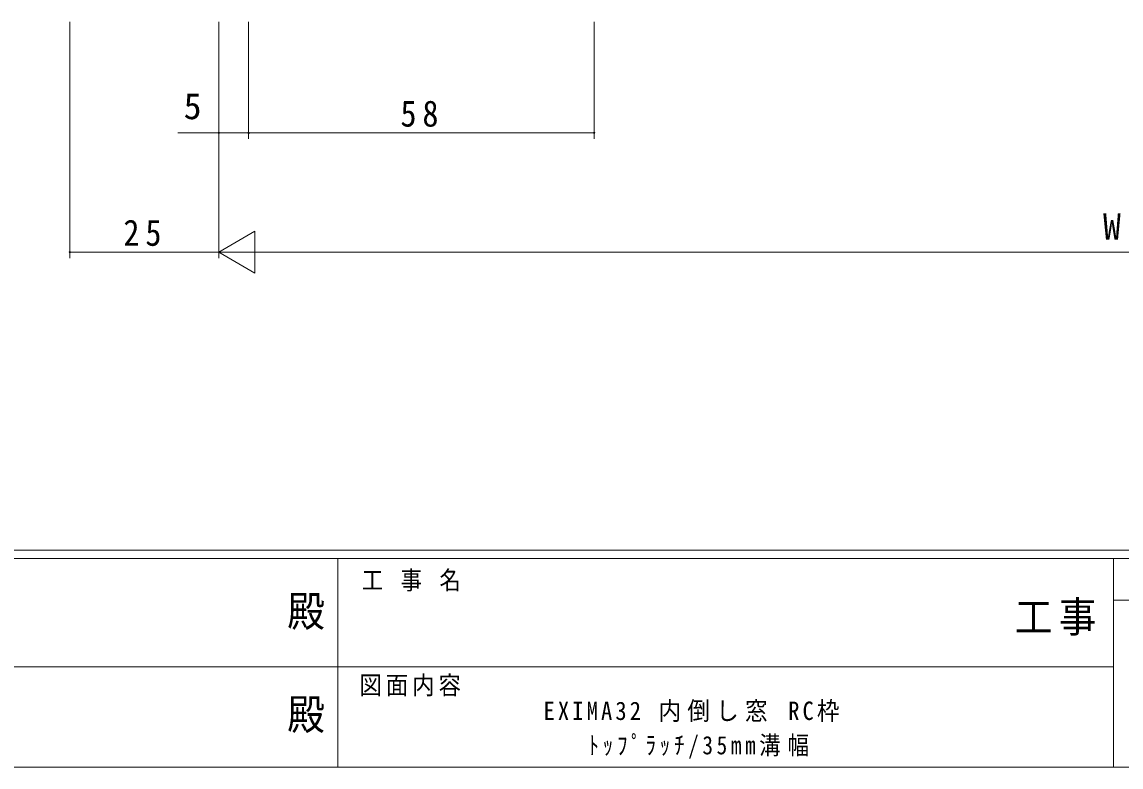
# Model space of a CAD drawing. Units: millimetres on the paper. Extents: x -397 to 397, y -282 to 282.
# Drawn here: x -61.9 to 122.5, y -282.1 to -157.1 of the extents above; entities that cross this region are included whole.
import ezdxf
from ezdxf.enums import TextEntityAlignment as Align

# ---------------------------------------------------------------- set-up
doc = ezdxf.new("R2010")
doc.units = ezdxf.units.MM
doc.layers.add('0-1_YKK_ZWAK', color=7, linetype='Continuous', lineweight=18)
doc.layers.add('0-3_YKK_D', color=6, linetype='Continuous', lineweight=18)
doc.layers.add('0-2_USER1', color=7, linetype='Continuous')
doc.styles.add('ＭＳ ゴシック', font='')
doc.styles.get('ＭＳ ゴシック').set_extended_font_data('MS Gothic')

msp = doc.modelspace()

# ---------------------------------------------------------------- linework, layer by layer
at = {"layer": '0-1_YKK_ZWAK'}
for p, q in [((376.092, -245.688), (-393.908, -245.688)), ((338.292, -247.088), (-393.908, -247.088)), ((-8.908, -247.088), (-8.908, -282.088)), ((121.292, -247.088), (121.292, -282.088)), ((189.476, -254.087), (121.292, -254.087)), ((-136.308, -265.287), (-7.508, -265.287)), ((-7.508, -265.287), (121.292, -265.287)), ((-393.908, -282.088), (338.292, -282.088))]:
    msp.add_line(p, q, dxfattribs=at)
at = {"layer": '0-3_YKK_D'}
for p, q in [((-53.88, -157.058), (-53.88, -196.688)), ((-28.88, -157.058), (-28.88, -176.688)), ((-28.88, -157.058), (-28.88, -196.688)), ((-28.88, -157.058), (-28.88, -196.688)), ((-23.88, -157.058), (-23.88, -176.688)), ((-23.88, -157.058), (-23.88, -176.688)), ((34.12, -157.058), (34.12, -176.688)), ((-28.88, -175.688), (-35.78, -175.688)), ((-23.88, -175.688), (-28.88, -175.688)), ((-23.88, -175.688), (34.12, -175.688)), ((-28.88, -195.688), (-22.818, -192.188)), ((-22.818, -199.188), (-22.818, -192.188)), ((-53.88, -195.688), (-28.88, -195.688)), ((-28.88, -195.688), (-16.756, -195.688)), ((-28.88, -195.688), (-22.818, -199.188)), ((264.12, -195.688), (-21.88, -195.688))]:
    msp.add_line(p, q, dxfattribs=at)
for centre, start, end in [((-28.88, -175.688), 0, 180), ((-28.88, -175.688), 180, 0), ((-23.88, -175.688), 0, 180), ((-23.88, -175.688), 0, 180), ((-23.88, -175.688), 180, 0), ((-23.88, -175.688), 180, 0), ((34.12, -175.688), 0, 180), ((34.12, -175.688), 180, 0), ((-53.88, -195.688), 0, 180), ((-53.88, -195.688), 180, 0)]:
    msp.add_arc(centre, 0.106, start, end, dxfattribs=at)

# ---------------------------------------------------------------- texts
at = {"layer": '0-1_YKK_ZWAK', "style": 'ＭＳ ゴシック', "width": 0.9}
for p in [(-17.39, -260.044), (-17.39, -277.365)]:
    msp.add_text('殿', height=5.132, dxfattribs=at).set_placement(p, align=Align.BOTTOM_LEFT)
at = {"layer": '0-1_YKK_ZWAK', "attachment_point": 7, "style": 'ＭＳ ゴシック'}
for s, insert, char_height in [('\\T1.22;\\W0.85;工\\~事\\~名', (-4.896, -252.62), 3.079), ('\\T1.17;\\W0.9;工事', (104.723, -260.044), 5.132), ('\\T1.17;\\W0.9;図面内容', (-5.291, -270.236), 3.079)]:
    msp.add_mtext(s, dxfattribs=dict(at, insert=insert, char_height=char_height))
at = {"layer": '0-2_USER1', "char_height": 3.079, "attachment_point": 7, "style": 'ＭＳ ゴシック'}
for s, insert in [('\\T1.28;\\W0.9;EXIMA32\\~内倒し窓\\~RC枠', (25.609, -274.537)), ('\\T1.34;\\W0.85;ﾄｯﾌﾟﾗｯﾁ/35mm溝幅', (33.149, -280.712))]:
    msp.add_mtext(s, dxfattribs=dict(at, insert=insert))
at = {"layer": '0-3_YKK_D', "color": 7, "style": 'ＭＳ ゴシック'}
for s, p in [('5', (-34.78, -174.688)), ('W', (119.52, -194.888))]:
    msp.add_text(s, height=4.399, dxfattribs=at).set_placement(p, align=Align.BOTTOM_LEFT)
at = {"layer": '0-3_YKK_D', "color": 7, "char_height": 4.399, "attachment_point": 7, "style": 'ＭＳ ゴシック'}
for s, insert in [('\\T1.37;\\W0.9;58', (1.6, -174.688)), ('\\T1.37;\\W0.9;25', (-44.9, -194.688))]:
    msp.add_mtext(s, dxfattribs=dict(at, insert=insert))

doc.saveas('drawing.dxf')
